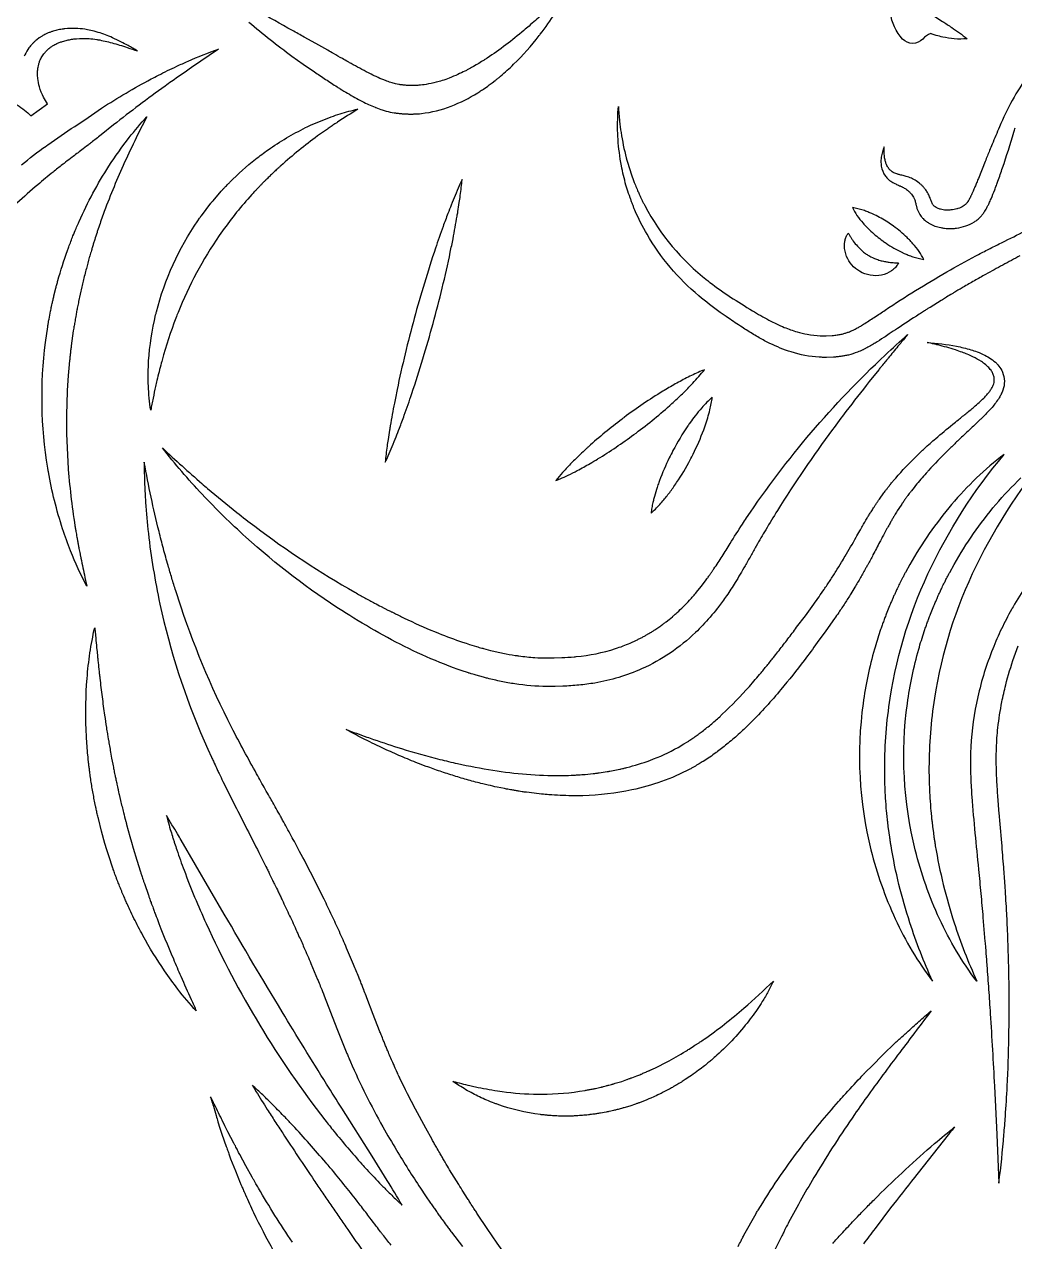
# Model space of a CAD drawing. Header units: millimetres. Extents: x 4236 to 5436, y 1579 to 2339.
# Drawn here: x 4821.5 to 4884.3, y 1959.5 to 2036.8 of the extents above; entities that cross this region are included whole.
import ezdxf

# ---------------------------------------------------------------- set-up
doc = ezdxf.new("R2010")
doc.units = ezdxf.units.MM
doc.layers.add('Default', color=70, linetype='Continuous')

msp = doc.modelspace()

# ---------------------------------------------------------------- linework, layer by layer
at = {"layer": 'Default'}
for points in [[(4879.088, 2036.143, -0.00251), (4879.005, 2036.172, 0.113781), (4878.489, 2035.828, -0.206), (4877.841, 2035.55, -0.20891), (4877.211, 2035.821, -0.164116), (4876.455, 2037.484, -0.031515), (4876.444, 2037.819, -0.020754), (4876.083, 2038.216, -0.031694), (4875.611, 2038.868, -0.043772), (4875.241, 2039.587, -0.023752), (4875.115, 2039.946, -0.012288), (4875.652, 2039.635, -0.004927), (4875.956, 2039.444, -0.003096), (4876.35, 2039.189, -0.000372), (4876.736, 2038.937), (4878.24, 2037.938), (4879.749, 2036.947, -0.000792), (4880.327, 2036.56, -0.006893), (4880.816, 2036.222, -0.011937), (4881.312, 2035.848, -0.049536), (4880.495, 2035.837, -0.035103), (4879.76, 2035.952, -0.016146), (4879.34, 2036.06, -0.006454), (4879.214, 2036.1, -0.005031)], [(4823.002, 2017.759, -0.002103), (4823.014, 2017.82, 0.001266), (4823.049, 2018.005, 0.002559), (4823.06, 2018.066), (4823.153, 2018.558, -0.008488), (4823.214, 2018.865, -0.003186), (4823.255, 2019.048, -0.001917), (4823.313, 2019.291, -0.000223), (4823.37, 2019.535), (4823.486, 2020.022, -0.005075), (4823.517, 2020.143, -0.002993), (4823.551, 2020.263, -0.001829), (4823.619, 2020.504, -0.018739), (4824.223, 2022.409, 0.001793), (4824.311, 2022.642, -0.001317), (4824.441, 2022.993, -0.005079), (4824.576, 2023.342, 0.000657), (4824.769, 2023.802, -0.001969), (4824.915, 2024.146, -0.000955), (4824.964, 2024.261, -0.038123), (4826.851, 2027.757, -0.022783), (4828.138, 2029.571, -0.021407), (4829.259, 2030.883, 0.014332), (4827.763, 2027.814, 0.018806), (4826.491, 2024.693, 0.006198), (4826.175, 2023.788, 0.001909), (4826.101, 2023.56, 0.001023), (4825.956, 2023.105, -0.000422), (4825.883, 2022.877, 0.002587), (4825.813, 2022.649, 0.001326), (4825.746, 2022.42, -0.000534), (4825.645, 2022.076, -0.000599), (4825.611, 2021.962, 0.001013), (4825.424, 2021.272, 0.006843), (4825.218, 2020.464, 0.004592), (4825.139, 2020.116), (4825.031, 2019.652), (4824.935, 2019.186, 0.000199), (4824.864, 2018.837, 0.004348), (4824.806, 2018.545, 0.008248), (4824.757, 2018.252, -0.002053), (4824.737, 2018.135, -0.00182), (4824.674, 2017.784, 0.00407), (4824.624, 2017.492, 0.004613), (4824.597, 2017.315), (4824.469, 2016.374, 0.009684), (4824.435, 2016.138, 0.005679), (4824.408, 2015.902, 0.001666), (4824.385, 2015.666, -0.002345), (4824.361, 2015.43), (4824.313, 2014.957), (4824.29, 2014.72), (4824.275, 2014.483), (4824.211, 2013.534, 0.002501), (4824.205, 2013.415, 0.002962), (4824.197, 2013.178, 0.000243), (4824.191, 2012.94, -0.003374), (4824.181, 2012.643, -0.001127), (4824.178, 2012.583, 0.022048), (4824.244, 2009.007, 0.001647), (4824.26, 2008.768, 0.021834), (4824.703, 2004.948, 0.007348), (4824.739, 2004.709, 0.0022), (4824.76, 2004.59, 0.001171), (4824.824, 2004.232, -0.004139), (4824.864, 2003.993, 0.003176), (4824.908, 2003.754, 0.001415), (4824.954, 2003.516, -0.001393), (4825.023, 2003.158, -0.001048), (4825.045, 2003.038, 0.002236), (4825.297, 2001.844, 0.002147), (4825.457, 2001.124, -0.029358), (4824.42, 2003.361, -0.015458), (4823.918, 2004.757, -0.034882), (4823.016, 2008.369, -0.002168), (4822.973, 2008.615, -0.072233), (4822.83, 2016.582), (4822.973, 2017.573, -0.008108), (4822.987, 2017.666, -0.005488)], [(4834.116, 2026.321, -0.002803), (4834.185, 2026.393, -0.000608), (4834.254, 2026.465, -0.004253), (4834.358, 2026.572, -0.001084), (4834.463, 2026.679, 0.001155), (4834.533, 2026.75, -0.030062), (4836.162, 2028.211, -0.015789), (4836.959, 2028.801, -0.038958), (4839.336, 2030.206, -0.006021), (4839.692, 2030.374, -0.020331), (4840.963, 2030.894, -0.021767), (4842.081, 2031.243, -0.012323), (4842.651, 2031.379, 0.006096), (4841.349, 2030.547, -0.002157), (4841.19, 2030.44, 0.002003), (4840.952, 2030.28, 0.007259), (4840.718, 2030.117), (4840.405, 2029.901), (4840.099, 2029.676, 0.025443), (4837.764, 2027.786, -0.002753), (4837.626, 2027.66, 0.001744), (4837.419, 2027.473, 0.007634), (4837.216, 2027.282, -0.002696), (4837.017, 2027.086, -0.000673), (4836.817, 2026.892, 0.000304), (4836.684, 2026.763, 0.007564), (4836.554, 2026.631, 0.002086), (4836.49, 2026.563, 0.000783), (4836.364, 2026.428, -0.003741), (4836.237, 2026.293, -0.003575), (4836.172, 2026.227, -0.002538), (4836.108, 2026.16, 0.001626), (4836.012, 2026.06, 0.007064), (4835.917, 2025.959), (4835.674, 2025.679, 0.018564), (4834.729, 2024.546, 0.013409), (4833.857, 2023.357, 0.055418), (4831.243, 2018.479, 0.003896), (4831.108, 2018.131, 0.02461), (4830.228, 2015.459, 0.00148), (4830.178, 2015.276, 0.002083), (4830.036, 2014.725, 0.004303), (4829.901, 2014.17, 0.004092), (4829.817, 2013.797, 0.004116), (4829.658, 2013.045, 0.001333), (4829.582, 2012.665, 0.001016), (4829.507, 2012.283, -0.018111), (4829.408, 2013.057, -0.013947), (4829.358, 2013.837, -0.012652), (4829.346, 2014.425, -0.008298), (4829.359, 2015.013, -0.00311), (4829.376, 2015.406, -0.043061), (4829.821, 2018.33, -0.002715), (4829.868, 2018.523, -0.089549), (4832.496, 2024.295), (4832.608, 2024.461, -0.010054), (4832.667, 2024.542, 0.001489), (4832.727, 2024.621), (4833.33, 2025.417, -0.004899), (4833.394, 2025.494, -0.001852), (4833.46, 2025.569), (4833.983, 2026.172, -0.0114), (4834.065, 2026.266, -0.004369)], [(4844.657, 2011.01, 0.002992), (4844.567, 2010.433, 0.003194), (4844.505, 2009.998, 0.010423), (4844.386, 2008.977, 0.004804), (4844.569, 2009.379, 0.010351), (4845.076, 2010.595, 0.002296), (4845.289, 2011.14, 0.004106), (4845.594, 2011.96, 0.00529), (4846.075, 2013.334, 0.014368), (4847.423, 2017.783, 0.014936), (4848.515, 2022.302, 0.003149), (4848.687, 2023.159, 0.006797), (4848.948, 2024.593, 0.00115), (4848.995, 2024.881, 0.003008), (4849.084, 2025.459, 0.003223), (4849.146, 2025.893, 0.010541), (4849.264, 2026.915, 0.004862), (4849.08, 2026.513, 0.010452), (4848.572, 2025.297, 0.0023), (4848.36, 2024.753, 0.004165), (4848.055, 2023.933, 0.005389), (4847.574, 2022.558, 0.014683), (4846.227, 2018.108, 0.014732), (4845.137, 2013.589, 0.003088), (4844.965, 2012.733, 0.0067), (4844.704, 2011.299, 0.001148)], [(4877.318, 2022.229, 0.009646), (4877.566, 2022.125, 0.014984), (4877.865, 2022.016, 0.043395), (4878.555, 2021.851, 0.035353), (4878.264, 2022.343, 0.029549), (4877.87, 2022.842, 0.007141), (4877.69, 2023.04, 0.009355), (4877.504, 2023.229, 0.036372), (4876.631, 2023.961, 0.012846), (4876.27, 2024.207, 0.032696), (4875.425, 2024.68, 0.004429), (4875.263, 2024.754, 0.009509), (4875.015, 2024.858, 0.014818), (4874.716, 2024.967, 0.043065), (4874.027, 2025.134, 0.035086), (4874.319, 2024.643, 0.029216), (4874.713, 2024.144, 0.007009), (4874.892, 2023.945, 0.015434), (4875.207, 2023.635, 0.029682), (4875.951, 2023.024, 0.007778), (4876.166, 2022.873, 0.038259), (4877.156, 2022.303, 0.004515)], [(4876.523, 2021.651, 0.009967), (4876.707, 2021.64, 0.00658), (4876.949, 2021.633, -0.065304), (4876.807, 2021.398, -0.051569), (4876.613, 2021.202, -0.019547), (4876.512, 2021.124, -0.100568), (4875.878, 2020.855, -0.186286), (4874.481, 2021.092, -0.161812), (4873.662, 2022.037, -0.023784), (4873.603, 2022.203, -0.099851), (4873.534, 2022.889, -0.037186), (4873.578, 2023.118, -0.046804), (4873.659, 2023.336, -0.050543), (4873.77, 2023.516, 0.005846), (4873.871, 2023.34, 0.009101), (4873.969, 2023.181, 0.014829), (4874.087, 2023.009, 0.02922), (4874.347, 2022.689, 0.005176), (4874.408, 2022.624, 0.045365), (4874.86, 2022.226, 0.023201), (4875.071, 2022.087, 0.046402), (4875.562, 2021.858, 0.021817), (4875.859, 2021.765, 0.016901), (4876.126, 2021.705, 0.016534), (4876.351, 2021.669, 0.013264)], [(4849.729, 1995.603, -0.00478), (4849.67, 1995.623), (4849.197, 1995.781), (4848.96, 1995.86), (4848.727, 1995.948, -0.021203), (4846.442, 1996.899, -0.017238), (4844.252, 1998.014, -0.013121), (4842.143, 1999.253, -0.002182), (4841.73, 1999.512, -0.041723), (4835.54, 2004.235, -0.019739), (4832.769, 2006.951, -0.020871), (4830.251, 2009.886, 0.008581), (4832.754, 2007.63, 0.001409), (4833.117, 2007.316, 0.007983), (4834.971, 2005.798, 0.005779), (4836.107, 2004.92, 0.033082), (4842.465, 2000.733, 0.005632), (4843.086, 2000.385, 0.004143), (4843.714, 2000.048, 0.001882), (4844.134, 1999.829), (4844.553, 1999.609, 0.004482), (4844.659, 1999.555, 0.002238), (4844.765, 1999.503, -0.000799), (4844.924, 1999.425, -0.000959), (4844.977, 1999.399, -0.001742), (4845.189, 1999.294, 0.001125), (4845.506, 1999.137, 0.004636), (4845.826, 1998.984, 0.01394), (4847.765, 1998.139, 0.013883), (4849.298, 1997.571), (4849.518, 1997.496), (4849.74, 1997.428), (4850.183, 1997.291, 0.009104), (4850.349, 1997.241, 0.003374), (4850.516, 1997.196, -0.002947), (4850.627, 1997.165), (4851.073, 1997.045, 0.008044), (4851.856, 1996.871, 0.012791), (4852.641, 1996.73, 0.004631), (4852.866, 1996.698, 0.016285), (4853.876, 1996.596, 0.015683), (4854.663, 1996.568, 0.006268), (4854.775, 1996.567, 0.003222), (4854.888, 1996.569, -0.001158), (4855.115, 1996.573), (4855.583, 1996.589, 0.012092), (4856.38, 1996.642, 0.001856), (4856.492, 1996.653, 0.055542), (4859.003, 1997.162, 0.024434), (4859.935, 1997.516, 0.009208), (4860.087, 1997.582, 0.006533), (4860.238, 1997.652, 0.002759), (4860.337, 1997.701, 0.001924), (4860.535, 1997.801, -0.002865), (4860.733, 1997.9, 0.012431), (4860.831, 1997.951, 0.001899), (4860.926, 1998.008), (4861.117, 1998.12, 0.004832), (4861.332, 1998.246, 0.006573), (4861.403, 1998.29, 0.009755), (4861.495, 1998.352), (4861.863, 1998.6, 0.007919), (4861.975, 1998.682, 0.00229), (4862.041, 1998.733, -0.001551), (4862.217, 1998.868), (4862.394, 1999.003), (4862.605, 1999.185, -0.001773), (4862.733, 1999.293, 0.005869), (4862.839, 1999.384, 0.005958), (4862.902, 1999.441, 0.023028), (4863.696, 2000.236, 0.010959), (4864.144, 2000.748), (4864.431, 2001.104), (4864.709, 2001.47, 0.009728), (4864.795, 2001.584, 0.002888), (4864.846, 2001.655, -0.001457), (4864.98, 2001.843, 0.005216), (4865.08, 2001.985, 0.003538), (4865.179, 2002.129, 0.001385), (4865.244, 2002.225, 0.004823), (4865.503, 2002.614, 0.00337), (4865.758, 2003.011, 0.001934), (4866.01, 2003.413, 0.000998), (4866.263, 2003.82, -0.005616), (4867.048, 2005.052, -0.001337), (4867.315, 2005.459, -0.056988), (4876.106, 2015.777, -0.007592), (4877.534, 2017.078, -0.002126), (4877.382, 2016.891, -0.002619), (4876.918, 2016.335, 0.001918), (4876.61, 2015.965, 0.004436), (4876.306, 2015.59, -0.001753), (4876.154, 2015.404, 0.000578), (4875.924, 2015.125, 0.002258), (4875.772, 2014.939, 0.00153), (4875.697, 2014.845), (4875.095, 2014.095, 0.004633), (4873.621, 2012.2, 0.003863), (4872.759, 2011.049, 0.019309), (4869.267, 2005.917, 0.005184), (4868.525, 2004.697, 0.003724), (4867.928, 2003.669, 0.00303), (4867.577, 2003.045, -0.002421), (4867.219, 2002.412, -0.009126), (4866.59, 2001.353, -0.010283), (4866.044, 2000.515, -0.014933), (4865.525, 1999.801, -0.002549), (4865.446, 1999.701, -0.0215), (4864.532, 1998.638, -0.012136), (4864.08, 1998.181, -0.084946), (4860.657, 1995.872, -0.062492), (4857.685, 1994.979, -0.018579), (4856.667, 1994.843, -0.014232), (4855.656, 1994.778), (4855.161, 1994.764, 0.002277), (4855.034, 1994.762, -0.001965), (4854.843, 1994.76, -0.007297), (4854.651, 1994.761, -0.034352), (4852.611, 1994.923, -0.014311), (4851.737, 1995.081, -0.009656), (4850.876, 1995.279, -0.001984), (4850.632, 1995.341), (4850.15, 1995.479, 0.002908), (4850.029, 1995.514, -0.003257), (4849.849, 1995.566, -0.006646)], [(4876.32, 2007.423, 0.002106), (4876.358, 2007.47, 0.001281), (4876.469, 2007.612, -0.00581), (4876.563, 2007.73, -0.00579), (4876.621, 2007.799, -0.024262), (4877.921, 2009.202, 0.000058), (4878.176, 2009.451, -0.002052), (4878.346, 2009.617, -0.006235), (4878.605, 2009.86, -0.008505), (4879.312, 2010.486, -0.007016), (4880.392, 2011.387, -0.001678), (4880.754, 2011.679, 0.001887), (4881.293, 2012.114, 0.007079), (4881.818, 2012.552, 0.007523), (4882.152, 2012.85, 0.014567), (4882.426, 2013.117, 0.0147), (4882.605, 2013.314, 0.01441), (4882.735, 2013.476, 0.024015), (4882.858, 2013.661, 0.025442), (4882.935, 2013.807, 0.032909), (4882.992, 2013.953, 0.041561), (4883.029, 2014.141, 0.068305), (4883.018, 2014.375, 0.061372), (4882.944, 2014.609, 0.051304), (4882.825, 2014.813, 0.041828), (4882.627, 2015.039, 0.035882), (4882.344, 2015.277, 0.012592), (4882.21, 2015.37, 0.03132), (4881.677, 2015.669, 0.014959), (4881.316, 2015.831, 0.010127), (4880.997, 2015.955, 0.010357), (4880.563, 2016.104, 0.01158), (4880.012, 2016.273, 0.008001), (4879.452, 2016.421, 0.002164), (4879.227, 2016.476, 0.002652), (4878.774, 2016.582, -0.0289), (4880.625, 2016.345, -0.025467), (4881.541, 2016.117, -0.016042), (4881.937, 2015.984, -0.026793), (4882.438, 2015.765, -0.030841), (4882.814, 2015.545, -0.050566), (4883.188, 2015.235, -0.011872), (4883.256, 2015.161, -0.060968), (4883.5, 2014.806, -0.019729), (4883.553, 2014.693, -0.095597), (4883.672, 2014.126, -0.090675), (4883.576, 2013.557, -0.028527), (4883.468, 2013.304, -0.019891), (4883.34, 2013.072, -0.021745), (4883.123, 2012.755, -0.015922), (4882.889, 2012.465, -0.007592), (4882.728, 2012.282, -0.012399), (4882.227, 2011.766, -0.002649), (4882.058, 2011.601, -0.002959), (4881.718, 2011.278, -0.000827), (4881.379, 2010.959, 0.000697), (4880.705, 2010.326, 0.00371), (4880.207, 2009.85, 0.001772), (4880.044, 2009.69, 0.014811), (4878.861, 2008.461, 0.001279), (4878.785, 2008.377, 0.01455), (4878.123, 2007.608, 0.005266), (4877.773, 2007.17, 0.00167), (4877.636, 2006.994, 0.00981), (4877.552, 2006.882, 0.002923), (4877.503, 2006.814, -0.001598), (4877.374, 2006.633, -0.001309), (4877.244, 2006.452, 0.003684), (4877.196, 2006.384, 0.006469), (4877.12, 2006.267), (4876.876, 2005.894, 0.007803), (4876.787, 2005.753, 0.002253), (4876.701, 2005.609, -0.00318), (4876.644, 2005.513, 0.005868), (4876.529, 2005.321, 0.003295), (4876.417, 2005.126, -0.000061), (4876.251, 2004.832, -0.000851), (4876.195, 2004.734, 0.000794), (4875.926, 2004.232, 0.002853), (4875.765, 2003.927, -0.000556), (4875.334, 2003.105, -0.003175), (4875.002, 2002.484, -0.001517), (4874.888, 2002.278, -0.003206), (4874.539, 2001.661, -0.004644), (4874.18, 2001.049, -0.0039), (4873.933, 2000.644, -0.00699), (4873.553, 2000.043, -0.004776), (4873.16, 1999.452, -0.001793), (4872.893, 1999.062), (4872.347, 1998.291), (4871.799, 1997.538, -0.003934), (4870.96, 1996.414, -0.010563), (4869.497, 1994.569, -0.023267), (4867.573, 1992.459, -0.009209), (4866.879, 1991.794, -0.009873), (4866.147, 1991.161, -0.014262), (4865.476, 1990.637, -0.002427), (4865.377, 1990.565), (4865.18, 1990.421), (4865.081, 1990.349), (4864.979, 1990.281), (4864.569, 1990.01, -0.008338), (4864.305, 1989.851, -0.002731), (4864.145, 1989.758, 0.000182), (4863.824, 1989.576, 0.001065), (4863.717, 1989.515, -0.068995), (4860.041, 1988.199, -0.046066), (4856.926, 1987.833, -0.009877), (4856.207, 1987.829, -0.016049), (4854.776, 1987.892, -0.006386), (4854.302, 1987.935), (4853.829, 1987.983), (4853.358, 1988.046, -0.00812), (4853.065, 1988.086, -0.003053), (4852.889, 1988.114, -0.001841), (4852.655, 1988.153, -0.000217), (4852.422, 1988.193, -0.005375), (4852.247, 1988.223, -0.003997), (4852.073, 1988.256, -0.001846), (4851.957, 1988.28), (4851.494, 1988.372, -0.003242), (4850.918, 1988.501, -0.002874), (4850.574, 1988.582, -0.001902), (4850.118, 1988.7, -0.002975), (4849.664, 1988.823, -0.009), (4848.763, 1989.089, -0.0077), (4847.871, 1989.379, -0.005805), (4846.988, 1989.693, -0.002869), (4846.333, 1989.945, -0.009782), (4845.253, 1990.391, -0.005744), (4844.188, 1990.868, -0.004249), (4843.557, 1991.168, -0.002517), (4842.933, 1991.483, -0.009324), (4841.907, 1992.031, 0.000842), (4842.56, 1991.788, 0.002884), (4843.215, 1991.551, 0.003286), (4843.653, 1991.399, 0.009383), (4845.411, 1990.821, 0.01265), (4847.853, 1990.136, 0.007742), (4848.971, 1989.874, 0.016179), (4851.22, 1989.448, 0.040553), (4855.513, 1989.113, 0.007494), (4856.188, 1989.128, 0.004157), (4856.412, 1989.139, 0.002313), (4856.636, 1989.153, 0.00121), (4857.083, 1989.183), (4857.583, 1989.237, -0.001086), (4857.694, 1989.249, 0.003694), (4857.805, 1989.261, 0.00577), (4857.888, 1989.271, 0.008176), (4857.97, 1989.284), (4858.465, 1989.359, 0.001663), (4858.548, 1989.371, 0.005983), (4858.63, 1989.384), (4858.848, 1989.428), (4859.282, 1989.514, 0.008689), (4859.364, 1989.531, 0.005783), (4859.498, 1989.564, -0.002104), (4859.712, 1989.619, 0.025924), (4861.182, 1990.074, 0.039262), (4862.967, 1990.892), (4863.339, 1991.118), (4863.572, 1991.257, 0.007565), (4863.641, 1991.3, 0.011187), (4863.709, 1991.346, 0.000534), (4863.979, 1991.53, 0.007655), (4864.247, 1991.719, 0.008667), (4864.422, 1991.852, 0.015589), (4865.025, 1992.332, 0.009821), (4865.608, 1992.844, 0.001896), (4865.772, 1992.995, 0.023256), (4867.492, 1994.767, 0.008844), (4868.229, 1995.628, 0.005368), (4868.664, 1996.154, 0.003182), (4869.092, 1996.689, 0.001163), (4869.376, 1997.048, 0.002456), (4869.935, 1997.776, 0.00133), (4870.491, 1998.511), (4871.047, 1999.25), (4871.585, 1999.985, 0.005332), (4872.234, 2000.917, 0.004204), (4872.612, 2001.484, 0.005808), (4872.981, 2002.057, 0.004318), (4873.338, 2002.637, 0.001993), (4873.572, 2003.028, 0.001822), (4874.26, 2004.222, 0.00047), (4874.491, 2004.627, -0.003344), (4874.666, 2004.931, -0.000876), (4874.964, 2005.44, 0.002369), (4875.089, 2005.644, -0.001116), (4875.214, 2005.847, -0.00644), (4875.374, 2006.1, -0.005976), (4875.474, 2006.25, 0.003168), (4875.541, 2006.35, -0.002266), (4875.64, 2006.5, -0.007349), (4875.744, 2006.649), (4876.026, 2007.04, -0.010007), (4876.097, 2007.138, -0.005424), (4876.171, 2007.233, 0.001004), (4876.283, 2007.375, 0.002432)], [(4857.862, 2009.186, 0.001653), (4858.019, 2009.283, 0.021549), (4860.298, 2010.836, 0.023816), (4862.575, 2012.698, 0.007883), (4863.249, 2013.33, 0.01235), (4863.901, 2013.992, 0.020566), (4864.639, 2014.846, 0.003766), (4864.463, 2014.774, 0.016576), (4863.61, 2014.382, 0.012042), (4862.79, 2013.946, 0.007236), (4861.991, 2013.481, 0.023298), (4859.557, 2011.83, 0.001252), (4859.41, 2011.719, 0.02212), (4857.281, 2009.966, 0.001296), (4857.144, 2009.841, 0.004777), (4856.74, 2009.462, 0.008821), (4856.212, 2008.941, 0.003473), (4855.955, 2008.672, 0.007558), (4855.639, 2008.327, 0.016106), (4855.215, 2007.82, 0.007418), (4855.479, 2007.927, 0.011746), (4855.992, 2008.161, 0.007699), (4856.574, 2008.455, 0.010308), (4857.385, 2008.904, 0.004068)], [(4861.433, 2006.685, 0.006287), (4861.37, 2006.425, 0.012089), (4861.301, 2006.094, 0.016189), (4861.25, 2005.753, 0.012804), (4861.453, 2005.94, 0.014861), (4861.737, 2006.231, 0.008298), (4862.003, 2006.531, 0.007844), (4862.215, 2006.787, 0.012436), (4862.651, 2007.365, 0.006847), (4862.874, 2007.688, 0.025826), (4863.741, 2009.142, 0.005603), (4863.919, 2009.489, 0.027707), (4864.595, 2011.043, 0.003317), (4864.683, 2011.291, 0.009864), (4864.846, 2011.793, 0.013976), (4864.986, 2012.307, 0.027772), (4865.135, 2013.11, 0.031465), (4864.467, 2012.434, 0.015377), (4864.046, 2011.921, 0.007718), (4863.732, 2011.499, 0.004602), (4863.582, 2011.284, 0.02859), (4862.644, 2009.721, 0.007351), (4862.409, 2009.257, 0.025565), (4861.791, 2007.819, 0.00181), (4861.747, 2007.696, 0.005349), (4861.64, 2007.385, 0.013404), (4861.467, 2006.814, 0.002259)], [(4876.623, 2000.419, -0.001104), (4876.594, 2000.352, -0.000863), (4876.505, 2000.152, 0.002688), (4876.446, 2000.018, 0.005137), (4876.389, 1999.883), (4876.17, 1999.341, 0.00027), (4876.068, 1999.067, 0.001577), (4875.966, 1998.793, 0.003538), (4875.867, 1998.518, 0.005499), (4875.773, 1998.241, 0.012603), (4875.425, 1997.122, 0.034599), (4874.707, 1993.684, 0.095472), (4875.207, 1984.393, 0.047595), (4876.746, 1980.02, 0.025147), (4877.821, 1977.979, 0.030673), (4879.105, 1976.077, -0.026935), (4877.674, 1979.776, -0.03833), (4876.48, 1984.657, -0.007141), (4876.445, 1984.862, -0.002345), (4876.415, 1985.068, 0.001633), (4876.395, 1985.205), (4876.354, 1985.48), (4876.321, 1985.755, -0.00529), (4876.27, 1986.167, -0.002203), (4876.24, 1986.443, -0.001166), (4876.198, 1986.856, -0.005623), (4876.136, 1987.683, -0.01161), (4876.081, 1989.063, -0.038367), (4876.345, 1993.461, -0.074711), (4878.823, 2001.911, -0.065428), (4883.652, 2009.473, 0.030369), (4881.906, 2007.983, 0.025289), (4880.325, 2006.304, 0.046936), (4877.671, 2002.503), (4877.391, 2001.992, 0.005403), (4877.289, 2001.798, 0.001388), (4877.189, 2001.604, -0.001927), (4877.105, 2001.442, 0.006961), (4877.023, 2001.279, 0.003804), (4876.867, 2000.95, 0.001044), (4876.804, 2000.818, 0.003413), (4876.712, 2000.619, 0.005492)], [(4827.236, 1989.152, 0.001467), (4827.256, 1989.056, -0.003317), (4827.319, 1988.769, -0.001456), (4827.38, 1988.482, -0.00028), (4827.421, 1988.29, 0.007976), (4827.472, 1988.051, 0.00364), (4827.507, 1987.908), (4827.598, 1987.527, 0.005541), (4827.686, 1987.145, 0.003184), (4827.78, 1986.765, 0.000061), (4827.927, 1986.197, -0.000765), (4827.975, 1986.007), (4828.182, 1985.252), (4828.286, 1984.875), (4828.4, 1984.5), (4828.622, 1983.749), (4828.86, 1983.002, -0.001112), (4828.921, 1982.816, 0.000702), (4829.013, 1982.536, 0.001849), (4829.075, 1982.35, 0.001221), (4829.106, 1982.257), (4829.363, 1981.515, -0.00103), (4829.429, 1981.331, 0.001348), (4829.529, 1981.053, 0.002585), (4829.596, 1980.869, 0.001654), (4829.631, 1980.777, 0.000969), (4829.732, 1980.499, 0.002717), (4829.835, 1980.223, 0.002977), (4829.906, 1980.039, 0.010554), (4830.943, 1977.473, 0.002796), (4831.417, 1976.377, 0.002046), (4832.069, 1974.912, 0.000572), (4832.4, 1974.176, -0.023711), (4831.222, 1975.567, -0.014213), (4830.388, 1976.715, -0.025303), (4829.009, 1978.967, -0.005014), (4828.721, 1979.506, -0.011869), (4828.18, 1980.602, -0.003469), (4828.01, 1980.972, -0.005298), (4827.885, 1981.251, -0.002928), (4827.765, 1981.533, -0.000898), (4827.685, 1981.72, -0.002399), (4827.608, 1981.909, -0.00126), (4827.533, 1982.099, 0.00039), (4827.42, 1982.383, 0.000509), (4827.382, 1982.478, -0.004314), (4827.309, 1982.668, -0.002262), (4827.239, 1982.86, 0.000396), (4827.135, 1983.148, 0.000763), (4827.1, 1983.244), (4826.84, 1984.018), (4826.715, 1984.407), (4826.602, 1984.799), (4826.377, 1985.584), (4826.184, 1986.378, -0.005969), (4826.112, 1986.676, -0.00446), (4826.047, 1986.975, -0.002079), (4826.006, 1987.175, -0.007272), (4825.851, 1987.976, -0.005564), (4825.716, 1988.781, -0.002868), (4825.687, 1988.983, -0.001503), (4825.66, 1989.185, 0.000474), (4825.62, 1989.489, 0.000613), (4825.607, 1989.59, -0.008378), (4825.574, 1989.842, -0.003233), (4825.557, 1989.995, -0.002122), (4825.538, 1990.197, -0.000531), (4825.519, 1990.4, -0.008788), (4825.465, 1991.009, -0.003623), (4825.439, 1991.416, -0.00231), (4825.407, 1992.026, -0.029436), (4825.471, 1995.275, -0.0168), (4825.654, 1996.886, -0.021424), (4825.953, 1998.479, -0.002558), (4825.995, 1998.076, -0.001286), (4826.034, 1997.674, 0.000657), (4826.092, 1997.074, 0.000653), (4826.112, 1996.875, -0.003355), (4826.132, 1996.676, 0.000338), (4826.161, 1996.377, 0.004494), (4826.193, 1996.079, -0.002851), (4826.214, 1995.881, 0.001078), (4826.245, 1995.584, 0.006442), (4826.28, 1995.287, 0.002874), (4826.421, 1994.105, 0.004235), (4826.579, 1992.93, 0.003631), (4826.697, 1992.149, 0.002999), (4826.727, 1991.955, 0.001552), (4826.759, 1991.761, -0.000566), (4826.808, 1991.469, -0.000672), (4826.824, 1991.372, 0.003455), (4826.855, 1991.178, 0.002231), (4826.889, 1990.985, 0.000794), (4826.959, 1990.598), (4827.029, 1990.211), (4827.104, 1989.826, -0.001323), (4827.141, 1989.633, 0.000852), (4827.197, 1989.345, 0.002224)], [(4830.951, 1985.041, 0.003447), (4831.023, 1984.824, 0.002898), (4831.167, 1984.391, 0.007308), (4831.626, 1983.101, 0.016774), (4833.02, 1979.729, 0.029418), (4836.426, 1973.276, 0.029924), (4840.562, 1967.265, 0.003783), (4841.131, 1966.551, 0.01318), (4842.904, 1964.467, 0.001978), (4843.211, 1964.129, 0.007909), (4844.151, 1963.134, 0.001441), (4844.231, 1963.052, 0.003103), (4844.472, 1962.809, 0.000893), (4844.796, 1962.487, 0.001289), (4845.127, 1962.171, 0.002313), (4845.293, 1962.014, 0.004107), (4845.461, 1961.859, 0.00616), (4844.514, 1963.418), (4843.552, 1964.957), (4841.626, 1968.013, -0.000993), (4840.668, 1969.538, -0.00361), (4837.84, 1974.132, -0.004539), (4834.171, 1980.323), (4832.357, 1983.447), (4831.44, 1985.013, 0.001149), (4831.209, 1985.404, 0.005008), (4830.499, 1986.575, 0.004781), (4830.589, 1986.244, 0.001973), (4830.748, 1985.695, 0.000677), (4830.883, 1985.259, 0.0022)], [(4861.154, 1970.401, 0.002343), (4861.232, 1970.437, 0.000663), (4861.31, 1970.473), (4861.623, 1970.619), (4862.241, 1970.933, 0.015359), (4863.45, 1971.623, 0.00795), (4863.673, 1971.76, 0.003383), (4864.041, 1971.997, 0.005082), (4864.189, 1972.093, 0.002976), (4864.334, 1972.19, 0.00175), (4864.625, 1972.388, 0.026249), (4867.149, 1974.353, 0.015992), (4869.02, 1976.077, -0.019781), (4868.689, 1975.416, -0.015019), (4868.313, 1974.778, -0.020133), (4867.632, 1973.783, -0.003696), (4867.464, 1973.56, -0.044444), (4865.435, 1971.371, -0.002417), (4865.08, 1971.062, -0.00636), (4864.864, 1970.88, -0.002561), (4864.644, 1970.703, -0.009658), (4864.269, 1970.417, -0.013615), (4863.81, 1970.084, -0.007271), (4863.416, 1969.823, -0.002537), (4863.176, 1969.67, -0.001187), (4863.015, 1969.569, -0.008703), (4862.893, 1969.495, -0.002905), (4862.811, 1969.448, -0.000313), (4862.687, 1969.378, 0.001949), (4862.604, 1969.331, -0.001449), (4862.48, 1969.261, -0.005545), (4862.355, 1969.192), (4862.016, 1969.018, -0.001085), (4861.889, 1968.952, -0.004481), (4861.783, 1968.898, -0.007811), (4861.675, 1968.848, -0.003262), (4861.284, 1968.67, -0.007946), (4861.065, 1968.576, -0.004754), (4860.976, 1968.541), (4860.621, 1968.398, -0.00944), (4860.51, 1968.355, -0.003141), (4860.442, 1968.331, -0.001115), (4860.352, 1968.3, 0.002234), (4860.261, 1968.268), (4859.899, 1968.145), (4859.531, 1968.037, 0.002143), (4859.439, 1968.011, -0.001625), (4859.301, 1967.97, -0.006466), (4859.163, 1967.932, -0.001175), (4858.93, 1967.876, -0.00236), (4858.79, 1967.843, 0.001731), (4858.603, 1967.801, -0.003445), (4858.533, 1967.785, -0.006212), (4858.415, 1967.762), (4858.037, 1967.695, -0.0111), (4857.802, 1967.654, -0.007124), (4857.564, 1967.621, -0.002738), (4857.374, 1967.599, -0.000735), (4857.279, 1967.588, -0.010036), (4857.089, 1967.566, -0.006115), (4856.898, 1967.55, -0.003739), (4856.516, 1967.526, -0.010434), (4856.373, 1967.516, -0.007511), (4856.229, 1967.511, -0.003272), (4856.134, 1967.51, -0.004429), (4855.752, 1967.509, -0.00906), (4855.513, 1967.51, -0.003889), (4855.37, 1967.514, -0.003296), (4855.18, 1967.522, -0.001236), (4854.99, 1967.532, -0.0069), (4854.847, 1967.543, -0.002156), (4854.705, 1967.556, 0.002929), (4854.61, 1967.565, -0.000988), (4854.468, 1967.578, -0.004076), (4854.35, 1967.591, -0.007105), (4854.232, 1967.606, -0.055346), (4851.483, 1968.263, -0.003849), (4851.307, 1968.328, -0.019859), (4850.362, 1968.73, -0.010823), (4849.947, 1968.938, -0.022831), (4849.066, 1969.451, -0.012327), (4848.685, 1969.712, 0.00178), (4849.22, 1969.577, 0.003555), (4849.751, 1969.448, 0.00357), (4850.104, 1969.369, 0.016969), (4851.514, 1969.11, 0.030979), (4853.792, 1968.904, 0.007733), (4854.314, 1968.898, 0.041593), (4857.063, 1969.137, -0.002611), (4857.147, 1969.153, -0.001341), (4857.4, 1969.198, 0.003472), (4857.527, 1969.222, 0.006133), (4857.653, 1969.248, 0.005652), (4857.737, 1969.267), (4858.071, 1969.341, 0.009217), (4858.134, 1969.355, 0.006112), (4858.238, 1969.382, -0.0022), (4858.403, 1969.427, -0.003336), (4858.486, 1969.45, -0.001931), (4858.569, 1969.471, -0.001049), (4858.735, 1969.514, 0.005533), (4858.818, 1969.537, 0.002828), (4858.9, 1969.562, -0.001152), (4859.064, 1969.612), (4859.392, 1969.713), (4859.715, 1969.828, -0.004928), (4859.776, 1969.849, -0.002256), (4859.878, 1969.883, 0.004692), (4859.959, 1969.911, 0.006762), (4860.039, 1969.941), (4860.36, 1970.066, 0.008175), (4860.481, 1970.112, 0.005515), (4860.6, 1970.161, 0.002101), (4860.679, 1970.195, -0.001352), (4860.916, 1970.299, -0.002609), (4860.995, 1970.332, 0.008983), (4861.095, 1970.374, 0.003493)]]:
    msp.add_lwpolyline(points, format="xyb", close=True, dxfattribs=at)
for points in [[(4854.308, 2037.358, -0.006907), (4853.509, 2036.652, -0.00273), (4853.187, 2036.376, -0.012859), (4852.037, 2035.453, -0.018135), (4850.851, 2034.614, -0.004637), (4850.786, 2034.571, -0.00649), (4850.635, 2034.474, -0.000089), (4850.505, 2034.393), (4850.331, 2034.285), (4850.154, 2034.183), (4849.979, 2034.081, -0.007541), (4849.913, 2034.043, -0.001731), (4849.802, 2033.983, 0.002321), (4849.713, 2033.934, -0.001453), (4849.625, 2033.886, -0.005253), (4849.536, 2033.839, -0.00911), (4849.446, 2033.794, -0.009162), (4848.996, 2033.579, -0.014855), (4848.451, 2033.35, -0.016265), (4847.992, 2033.189, -0.011926), (4847.623, 2033.084, -0.024245), (4846.977, 2032.948, -0.020541), (4846.517, 2032.893, -0.010385), (4846.242, 2032.878, -0.01175), (4846.014, 2032.876, -0.014911), (4845.788, 2032.885, -0.018951), (4845.675, 2032.89, -0.006813), (4845.608, 2032.897, -0.00415), (4845.518, 2032.908, 0.001786), (4845.429, 2032.919, 0.004242), (4845.339, 2032.929, -0.009967), (4845.251, 2032.942), (4845.044, 2032.984, -0.017268), (4844.747, 2033.066, -0.015388), (4844.4, 2033.187, -0.007679), (4844.179, 2033.276, -0.012968), (4843.686, 2033.5, -0.006508), (4843.323, 2033.68, -0.00613), (4842.774, 2033.971, -0.001705), (4842.222, 2034.274, -0.001407), (4842.037, 2034.377, -0.001937), (4841.666, 2034.586, 0.000133), (4841.109, 2034.903, 0.002376), (4840.736, 2035.113), (4839.986, 2035.535), (4839.239, 2035.95, -0.000662), (4838.493, 2036.368, -0.000967), (4836.253, 2037.633)], [(4835.738, 2036.902, 0.020659), (4838.469, 2034.746), (4839.177, 2034.241), (4839.889, 2033.751, 0.005168), (4840.607, 2033.267, 0.003253), (4841.339, 2032.792, 0.001758), (4841.525, 2032.675, 0.005574), (4841.997, 2032.387, 0.015091), (4842.934, 2031.867, 0.020966), (4843.738, 2031.498, 0.001637), (4843.795, 2031.477, 0.014061), (4844.202, 2031.333, 0.021562), (4844.694, 2031.198), (4844.951, 2031.15, 0.008438), (4845.015, 2031.14, 0.005037), (4845.077, 2031.132, -0.001163), (4845.201, 2031.118, 0.00093), (4845.325, 2031.103, 0.002967), (4845.418, 2031.093, 0.005899), (4845.512, 2031.084, 0.008848), (4845.605, 2031.078, 0.01179), (4845.729, 2031.075, -0.00235), (4845.823, 2031.072, 0.001667), (4845.916, 2031.069, 0.005298), (4846.01, 2031.067, 0.008969), (4846.103, 2031.068, 0.012669), (4846.195, 2031.073), (4846.443, 2031.085), (4846.566, 2031.092), (4846.688, 2031.107, 0.064795), (4848.564, 2031.566, 0.048037), (4850.257, 2032.417, 0.008523), (4850.379, 2032.494, 0.003856), (4850.618, 2032.652, 0.01719), (4850.991, 2032.914), (4851.174, 2033.049), (4851.352, 2033.189, 0.00034), (4851.486, 2033.294, 0.002654), (4851.574, 2033.364, 0.007914), (4851.703, 2033.473, 0.017941), (4852.534, 2034.224, 0.03412), (4854.155, 2036.04, 0.001199), (4854.222, 2036.127, 0.021321), (4855.169, 2037.47, 0.006987)], [(4821.041, 2031.643, -0.063351), (4821.91, 2030.945), (4822.953, 2031.723, -0.026635), (4822.714, 2032.13, -0.047173), (4822.446, 2032.8, -0.039867), (4822.343, 2033.324, -0.002448), (4822.338, 2033.394, -0.007871), (4822.33, 2033.534, -0.00872), (4822.328, 2033.638, -0.011123), (4822.33, 2033.743, -0.018517), (4822.34, 2033.88, -0.007339), (4822.354, 2033.982, -0.012661), (4822.377, 2034.116, -0.012273), (4822.4, 2034.216, -0.031503), (4822.461, 2034.408, -0.010011), (4822.499, 2034.501, -0.01781), (4822.564, 2034.636, -0.042672), (4822.725, 2034.891, -0.006611), (4822.8, 2034.982, 0.009624), (4822.844, 2035.034, -0.024273), (4822.891, 2035.083), (4823.007, 2035.192, -0.00446), (4823.1, 2035.265, -0.025651), (4823.2, 2035.338, -0.001094), (4823.275, 2035.385, 0.004884), (4823.352, 2035.432, -0.001969), (4823.497, 2035.509, -0.01293), (4823.598, 2035.555, -0.011248), (4823.701, 2035.599, -0.019813), (4823.914, 2035.675, -0.018368), (4824.211, 2035.756, -0.018112), (4824.48, 2035.808, -0.016228), (4824.794, 2035.846, -0.041632), (4825.593, 2035.853, -0.020115), (4826.079, 2035.798, -0.00287), (4826.16, 2035.785, -0.025421), (4827.051, 2035.586, -0.0084), (4827.536, 2035.444, -0.004962), (4828.02, 2035.289, -0.001678), (4828.664, 2035.071, 0.002176), (4828.37, 2035.241, 0.003249), (4828.072, 2035.408, 0.008064), (4827.62, 2035.65, 0.013985), (4827.078, 2035.911, 0.030827), (4826.183, 2036.25, 0.010892), (4825.929, 2036.323, 0.022053), (4825.495, 2036.419, 0.009448), (4825.318, 2036.448, 0.025215), (4824.735, 2036.5, 0.037727), (4824.051, 2036.472, 0.004789), (4823.959, 2036.461, 0.019828), (4823.638, 2036.407, 0.024257), (4823.317, 2036.323, 0.016472), (4823.226, 2036.295, 0.007869), (4823.158, 2036.27, 0.006183), (4822.955, 2036.19, 0.006316), (4822.779, 2036.104, 0.010416), (4822.67, 2036.046, 0.01405), (4822.574, 2035.987, 0.004006), (4822.51, 2035.949, 0.020083), (4822.438, 2035.899), (4822.271, 2035.775, 0.021701), (4822.18, 2035.696, -0.006029), (4822.105, 2035.627, 0.005903), (4822.04, 2035.565, 0.018214), (4821.98, 2035.5, 0.033208), (4821.783, 2035.263, 0.040985), (4821.518, 2034.823, 0.010361), (4821.474, 2034.73, 0.038724)], [(4821.3, 2027.842, -0.015229), (4822.867, 2029.041, -0.001262), (4822.974, 2029.117, -0.006768), (4824.684, 2030.286), (4825.53, 2030.859), (4826.392, 2031.437, -0.023281), (4829.532, 2033.292, -0.003792), (4829.994, 2033.532, -0.008476), (4831.163, 2034.1, -0.006258), (4831.874, 2034.42, -0.018956), (4833.806, 2035.181), (4832.097, 2034.017, 0.003161), (4830.833, 2033.135, 0.001778), (4830.416, 2032.837, 0.012293), (4827.153, 2030.382), (4826.354, 2029.742, -0.002858), (4826.048, 2029.501, -0.00134), (4825.741, 2029.262, -0.00033), (4825.536, 2029.103, -0.002688), (4825.127, 2028.788, -0.000297), (4824.513, 2028.323, 0.002028), (4824.109, 2028.014, 0.001497), (4823.909, 2027.858, 0.003264), (4823.314, 2027.39, 0.009719), (4822.346, 2026.588, 0.008823), (4821.016, 2025.42, 0.001013)], [(4885.166, 2033.523, 0.053494), (4883.356, 2030.248, 0.001866), (4883.125, 2029.703, 0.002424), (4882.899, 2029.158, 0.002442), (4882.731, 2028.75, 0.000578), (4882.455, 2028.068), (4882.02, 2026.979, -0.00133), (4881.912, 2026.71, -0.00271), (4881.804, 2026.444, -0.003551), (4881.721, 2026.249, -0.009013), (4881.579, 2025.934, -0.002078), (4881.55, 2025.875, -0.005594), (4881.492, 2025.759, -0.008627), (4881.434, 2025.65, -0.009335), (4881.39, 2025.574, -0.01258), (4881.324, 2025.474, -0.021083), (4881.274, 2025.409, -0.015086), (4881.21, 2025.34, -0.026911), (4881.165, 2025.302, 0.001405), (4881.066, 2025.232, -0.056174), (4880.725, 2025.076, -0.011863), (4880.645, 2025.051, -0.020471), (4880.479, 2025.012, -0.018526), (4880.281, 2024.982, -0.041114), (4879.97, 2024.972, -0.052072), (4879.623, 2025.026, -0.038646), (4879.434, 2025.092), (4879.349, 2025.135), (4879.273, 2025.183, -0.001515), (4879.225, 2025.221, -0.028847), (4879.156, 2025.29, -0.032861), (4879.105, 2025.362, -0.027719), (4879.06, 2025.459, -0.003834), (4879.02, 2025.567, -0.001189), (4878.982, 2025.675, 0.005483), (4878.952, 2025.755, 0.012072), (4878.901, 2025.88, 0.017336), (4878.84, 2026.007, 0.023542), (4878.73, 2026.191, 0.023365), (4878.633, 2026.324, 0.002027), (4878.581, 2026.388, 0.012962), (4878.512, 2026.464, 0.001553), (4878.45, 2026.529, 0.013884), (4878.384, 2026.59, -0.002595), (4878.317, 2026.649, 0.011248), (4878.249, 2026.707), (4878.084, 2026.824, 0.070026), (4877.432, 2027.115, 0.006503), (4877.316, 2027.146, 0.004149), (4877.169, 2027.182, -0.002198), (4877.031, 2027.216, -0.00391), (4876.965, 2027.233, -0.006049), (4876.902, 2027.25, -0.01916), (4876.784, 2027.288, -0.028821), (4876.662, 2027.34, -0.060459), (4876.461, 2027.477, -0.057186), (4876.311, 2027.649, -0.046443), (4876.194, 2027.859, -0.031056), (4876.127, 2028.05, -0.029642), (4876.075, 2028.288, -0.028681), (4876.044, 2028.611, -0.022638), (4876.047, 2028.981, 0.004629), (4876.019, 2028.912, 0.027341), (4875.915, 2028.588, 0.037739), (4875.851, 2028.247, 0.06415), (4875.861, 2027.767, 0.11872), (4876.119, 2027.136, 0.029611), (4876.205, 2027.03, 0.043625), (4876.391, 2026.862, 0.043216), (4876.668, 2026.688, 0.008028), (4876.779, 2026.633, 0.004844), (4876.886, 2026.584, 0.000442), (4877.022, 2026.523, -0.002889), (4877.087, 2026.494, -0.005222), (4877.15, 2026.464, -0.007777), (4877.209, 2026.434, -0.013817), (4877.322, 2026.372, -0.014159), (4877.414, 2026.316, -0.042163), (4877.61, 2026.162, -0.023896), (4877.73, 2026.036, -0.044241), (4877.898, 2025.805, -0.047695), (4877.982, 2025.626, -0.019312), (4878.019, 2025.51, -0.003235), (4878.049, 2025.393, 0.000403), (4878.073, 2025.289, 0.002973), (4878.086, 2025.232, 0.012136), (4878.141, 2025.038, 0.059692), (4878.303, 2024.694, 0.029999), (4878.385, 2024.578, 0.029463), (4878.514, 2024.436, 0.008903), (4878.62, 2024.337, 0.007845), (4878.69, 2024.282, 0.000429), (4878.751, 2024.235, 0.007904), (4878.803, 2024.2, 0.004168), (4878.856, 2024.167, 0.000136), (4878.92, 2024.127, 0.081601), (4879.636, 2023.863, 0.019725), (4879.863, 2023.827, 0.03999), (4880.362, 2023.809, 0.020528), (4880.632, 2023.833, 0.103988), (4881.767, 2024.227, 0.013302), (4881.876, 2024.301, 0.020467), (4882.003, 2024.401, 0.022305), (4882.13, 2024.521, 0.014822), (4882.192, 2024.589, 0.007052), (4882.241, 2024.648, 0.012767), (4882.304, 2024.726, -0.00267), (4882.36, 2024.804, 0.019294), (4882.506, 2025.035, 0.011776), (4882.608, 2025.222, 0.00655), (4882.7, 2025.405, 0.006156), (4882.827, 2025.694, 0.008989), (4883.055, 2026.26, 0.002324), (4883.161, 2026.54, 0.000726), (4883.262, 2026.821, 0.002001), (4883.411, 2027.241, 0.003363), (4883.555, 2027.661, 0.009893), (4884.269, 2029.916, -0.001806), (4884.352, 2030.195, -0.011613)], [(4884.661, 2022.075, 0.00004), (4883.566, 2021.49, 0.004152), (4882.483, 2020.898, 0.002963), (4881.768, 2020.495, 0.001215), (4881.057, 2020.086, 0.003166), (4880.792, 2019.93, 0.000676), (4880.528, 2019.771, -0.001024), (4880.352, 2019.666, 0.002), (4880, 2019.455, 0.003412), (4879.738, 2019.293, 0.001455), (4879.651, 2019.239), (4878.953, 2018.806, 0.002941), (4878.779, 2018.697, 0.001525), (4878.606, 2018.587, -0.000541), (4878.346, 2018.421, -0.000652), (4878.259, 2018.366, 0.004278), (4876.884, 2017.462, -0.0001), (4876.365, 2017.118, -0.002082), (4876.014, 2016.888, -0.005951), (4875.471, 2016.545, -0.007492), (4875.355, 2016.474, -0.002548), (4875.283, 2016.432, -0.002404), (4875.09, 2016.321, -0.007828), (4875.015, 2016.28, -0.002478), (4874.888, 2016.213, -0.000937), (4874.811, 2016.174, -0.007743), (4874.734, 2016.135, -0.008369), (4874.68, 2016.11, -0.02204), (4874.352, 2015.967, -0.031094), (4873.771, 2015.784, -0.016116), (4873.534, 2015.732, -0.012675), (4873.298, 2015.694, -0.009022), (4873.066, 2015.667, -0.003066), (4872.95, 2015.656, -0.002402), (4872.835, 2015.646), (4872.378, 2015.629, -0.003324), (4872.206, 2015.634, -0.001148), (4871.92, 2015.644, -0.061464), (4870.135, 2015.979, -0.036997), (4868.796, 2016.519, -0.014863), (4868.122, 2016.874, -0.012387), (4867.384, 2017.315, -0.004364), (4867.028, 2017.545, -0.003931), (4866.157, 2018.127, -0.003593), (4865.636, 2018.487, -0.020943), (4864.288, 2019.534, -0.085074), (4860.996, 2023.442, -0.031274), (4860.234, 2024.965, -0.011647), (4860.149, 2025.16, -0.007315), (4860.072, 2025.358, -0.002984), (4859.999, 2025.557, 0.001346), (4859.927, 2025.757, -0.015674), (4859.738, 2026.308, -0.005546), (4859.663, 2026.561, -0.022782), (4859.371, 2027.793, -0.00864), (4859.3, 2028.209, -0.028376), (4859.137, 2029.878, -0.014624), (4859.139, 2030.817, -0.01479), (4859.183, 2031.544, 0.012242), (4859.256, 2030.614, 0.012494), (4859.349, 2029.897, 0.027566), (4859.681, 2028.288, 0.017441), (4860.009, 2027.214, 0.00957), (4860.185, 2026.736, 0.001975), (4860.26, 2026.547, 0.007797), (4860.397, 2026.219, 0.008484), (4860.503, 2025.988, -0.001579), (4860.588, 2025.804, 0.002954), (4860.673, 2025.62, 0.007497), (4860.762, 2025.438, 0.011269), (4860.858, 2025.26, 0.105649), (4864.827, 2020.514, 0.003167), (4864.985, 2020.39, 0.021007), (4866.3, 2019.462, 0.006846), (4867.687, 2018.594, 0.005495), (4868.21, 2018.287, 0.008375), (4868.735, 2017.998, 0.023926), (4869.708, 2017.539, 0.027355), (4870.521, 2017.255, 0.023051), (4871.161, 2017.102, 0.035085), (4871.992, 2017.004), (4872.363, 2016.998), (4872.734, 2017.018, 0.004603), (4872.916, 2017.037, 0.005932), (4873.051, 2017.054, 0.008332), (4873.182, 2017.075, 0.025023), (4873.435, 2017.131, 0.010964), (4873.64, 2017.191, 0.015762), (4873.841, 2017.261, 0.023646), (4874.083, 2017.369, 0.00909), (4874.154, 2017.402, 0.000504), (4874.266, 2017.462, -0.002113), (4874.409, 2017.539, -0.001948), (4874.492, 2017.587, 0.002918), (4874.616, 2017.659, 0.006751), (4874.741, 2017.736, 0.004857), (4875.078, 2017.95, 0.002812), (4875.418, 2018.173, 0.001853), (4876.106, 2018.632, -0.016468), (4880.015, 2021.059, -0.009239), (4881.85, 2022.068, -0.00337), (4882.593, 2022.453, -0.001954), (4883.338, 2022.829, -0.001073), (4884.815, 2023.566)], [(4886.462, 2009.473, 0.065429), (4881.634, 2001.911, 0.074711), (4879.155, 1993.461, 0.038367), (4878.891, 1989.063, 0.01161), (4878.947, 1987.683, 0.005623), (4879.008, 1986.856, 0.001166), (4879.05, 1986.443, 0.002203), (4879.08, 1986.167, 0.00529), (4879.131, 1985.755), (4879.165, 1985.48), (4879.205, 1985.205, -0.001633), (4879.225, 1985.068, 0.002345), (4879.256, 1984.862, 0.007141), (4879.29, 1984.657, 0.03833), (4880.484, 1979.776, 0.026935), (4881.916, 1976.077, -0.030673), (4880.631, 1977.979, -0.025147), (4879.556, 1980.02, -0.047595), (4878.017, 1984.393, -0.095472), (4877.517, 1993.684, -0.034599), (4878.235, 1997.122, -0.012603), (4878.584, 1998.241, -0.005499), (4878.678, 1998.518, -0.003538), (4878.777, 1998.793, -0.001577), (4878.878, 1999.067, -0.00027), (4878.981, 1999.341), (4879.2, 1999.883, -0.005137), (4879.256, 2000.018, -0.002688), (4879.315, 2000.152, 0.000863), (4879.404, 2000.352, 0.001104), (4879.433, 2000.419, -0.005492), (4879.522, 2000.619, -0.003413), (4879.615, 2000.818, -0.001044), (4879.677, 2000.95, -0.003804), (4879.834, 2001.279, -0.006961), (4879.933, 2001.474, 0.001927), (4880, 2001.604, -0.001388), (4880.099, 2001.798, -0.005403), (4880.202, 2001.992), (4880.481, 2002.503, -0.046936), (4883.135, 2006.304, -0.025288), (4884.717, 2007.983, -0.030368)], [(4856.201, 1953.266, -0.02389), (4850.86, 1960.374), (4850.244, 1961.296, -0.001508), (4850.168, 1961.411, -0.002289), (4850.017, 1961.644, -0.000888), (4849.794, 1961.994, 0.001348), (4849.644, 1962.226, -0.003505), (4849.346, 1962.693, -0.001524), (4849.053, 1963.162), (4848.76, 1963.631), (4848.475, 1964.105, -0.001315), (4848.191, 1964.58, -0.002177), (4848.051, 1964.817, -0.003822), (4847.913, 1965.057, 0.002061), (4847.844, 1965.177, 0.002374), (4847.635, 1965.535, -0.002115), (4847.496, 1965.774, -0.004886), (4847.361, 1966.014), (4846.954, 1966.736), (4846.302, 1967.95), (4845.802, 1968.926), (4845.676, 1969.17), (4845.321, 1969.908, -0.001691), (4845.291, 1969.969, -0.006309), (4845.146, 1970.277, -0.002715), (4844.979, 1970.65, 0.001654), (4844.867, 1970.899, -0.007763), (4844.702, 1971.273, -0.002293), (4844.545, 1971.651, 0.002103), (4844.44, 1971.902, -0.001799), (4844.387, 1972.028, -0.002717), (4844.283, 1972.282, -0.001035), (4844.13, 1972.664, 0.00161), (4844.027, 1972.919), (4843.626, 1973.954), (4843.225, 1975.004, -0.000571), (4843.174, 1975.136, -0.000463), (4843.022, 1975.532, 0.001355), (4842.92, 1975.796, 0.002588), (4842.815, 1976.06, -0.000419), (4842.708, 1976.324, 0.000657), (4842.547, 1976.72, 0.002967), (4842.384, 1977.115), (4841.939, 1978.165, 0.00204), (4841.476, 1979.207, 0.002779), (4841.241, 1979.726, 0.004546), (4840.998, 1980.241, 0.00328), (4840.504, 1981.266, 0.008185), (4838.957, 1984.296, 0.00244), (4838.418, 1985.291, -0.000704), (4837.876, 1986.283, 0.001578), (4837.74, 1986.531, 0.002431), (4837.465, 1987.024, 0.001103), (4837.049, 1987.757, -0.001224), (4836.773, 1988.244, -0.001386), (4836.227, 1989.217, -0.003782), (4835.424, 1990.676, -0.006346), (4834.654, 1992.144, -0.039967), (4831.262, 2000.305, -0.003467), (4831.091, 2000.833, -0.004), (4830.846, 2001.631, -0.002651), (4830.611, 2002.433, -0.004944), (4830.314, 2003.507, -0.003329), (4830.035, 2004.589, -0.014997), (4829.094, 2008.977, 0.008867), (4829.113, 2007.849, 0.002794), (4829.135, 2007.285, 0.001637), (4829.163, 2006.721, 0.00153), (4829.181, 2006.439, 0.011919), (4829.358, 2004.468, 0.024865), (4830.091, 1999.99, 0.050099), (4832.896, 1991.316), (4833.126, 1990.793), (4833.362, 1990.275, 0.001514), (4833.421, 1990.145, 0.002333), (4833.541, 1989.886, 0.001057), (4833.723, 1989.5, -0.001162), (4833.844, 1989.243, 0.001915), (4834.092, 1988.732, 0.003471), (4834.852, 1987.214, -0.00121), (4836.371, 1984.221, -0.001278), (4836.87, 1983.224, -0.000263), (4836.991, 1982.974, 0.000993), (4837.234, 1982.474, 0.001636), (4837.358, 1982.224, -0.000692), (4837.604, 1981.726, -0.002054), (4837.725, 1981.476, -0.0032), (4837.843, 1981.225, -0.000693), (4838.318, 1980.221, -0.00219), (4838.551, 1979.719, -0.003428), (4838.778, 1979.214, -0.001263), (4838.894, 1978.962, -0.002785), (4839.232, 1978.205, -0.001018), (4839.675, 1977.192), (4840.099, 1976.172, -0.001095), (4840.152, 1976.045, -0.001961), (4840.306, 1975.66, 0.000905), (4840.511, 1975.145), (4840.919, 1974.111), (4841.326, 1973.066), (4841.743, 1972.01), (4841.96, 1971.479, 0.000371), (4842.014, 1971.347, 0.001499), (4842.069, 1971.214, 0.003177), (4842.125, 1971.082, 0.004828), (4842.183, 1970.95, 0.025825), (4844.236, 1966.823, 0.005548), (4845.103, 1965.344, 0.012637), (4846.628, 1962.935), (4846.944, 1962.461), (4847.267, 1961.992, 0.000056), (4847.429, 1961.757, 0.001143), (4847.591, 1961.523, 0.002774), (4847.754, 1961.289, 0.004538), (4847.921, 1961.059, -0.000642), (4848.005, 1960.944, -0.00051), (4848.256, 1960.598, 0.001547), (4848.423, 1960.368, 0.002962), (4848.593, 1960.139), (4849.28, 1959.231, 0.034338)], [(4888.115, 2004.964, 0.059631), (4884.32, 1999.988, 0.002943), (4884.127, 1999.643, 0.013805), (4883.488, 1998.414, 0.019091), (4882.93, 1997.142, 0.038575), (4881.983, 1994.101, 0.043089), (4881.539, 1990.928, 0.012901), (4881.516, 1989.929, 0.009396), (4881.538, 1988.939, 0.00637), (4881.603, 1987.764, 0.004414), (4881.805, 1985.449, 0.000878), (4882.03, 1983.159, -0.001971), (4882.174, 1981.634, -0.002046), (4882.245, 1980.873, 0.000609), (4882.313, 1980.111), (4882.441, 1978.586, 0.000256), (4882.471, 1978.204, -0.000913), (4882.531, 1977.441, -0.001525), (4882.559, 1977.06, -0.001051), (4882.617, 1976.296, -0.002115), (4882.671, 1975.533, -0.001673), (4882.775, 1974.004, -0.003257), (4883.038, 1969.411), (4883.183, 1966.342), (4883.321, 1963.264, 0.011422), (4883.644, 1966.332, 0.003488), (4883.733, 1967.486, 0.00439), (4883.851, 1969.411, 0.014731), (4883.97, 1975.584, 0.001075), (4883.966, 1975.97, 0.006209), (4883.896, 1978.672, 0.003617), (4883.828, 1980.215, -0.000297), (4883.806, 1980.601, 0.00084), (4883.762, 1981.372, 0.001496), (4883.738, 1981.758, 0.001138), (4883.713, 1982.143, 0.002427), (4883.628, 1983.297, 0.0006), (4883.505, 1984.834, -0.00171), (4883.339, 1986.743, -0.00353), (4883.251, 1987.88, -0.001976), (4883.225, 1988.257, -0.003675), (4883.192, 1988.82, -0.010508), (4883.156, 1989.938, -0.01231), (4883.168, 1990.859, -0.019334), (4883.26, 1992.139, -0.020934), (4883.513, 1993.776, -0.014196), (4883.757, 1994.858, -0.019946), (4884.29, 1996.631), (4884.547, 1997.328, -0.003902)], [(4866.786, 1959.245, -0.001072), (4866.964, 1959.598, -0.002572), (4867.083, 1959.832, -0.001685), (4867.144, 1959.948), (4867.913, 1961.321, -0.012637), (4867.987, 1961.448, -0.00458), (4868.048, 1961.545), (4868.187, 1961.767, -0.026675), (4870.839, 1965.628, -0.016817), (4873.138, 1968.427, -0.001739), (4873.485, 1968.808, -0.00108), (4874.536, 1969.945, 0.002588), (4874.623, 1970.039, -0.002619), (4874.754, 1970.181, -0.007256), (4874.889, 1970.319), (4875.254, 1970.683), (4875.986, 1971.407), (4876.72, 1972.126, -0.004509), (4876.908, 1972.301, -0.002256), (4877.099, 1972.474, 0.000761), (4877.386, 1972.732, 0.000945), (4877.481, 1972.819, -0.001547), (4878.248, 1973.502, -0.003779), (4879.022, 1974.176, 0.000456), (4877.166, 1971.726, 0.00609), (4875.047, 1968.862, 0.004253), (4874.169, 1967.619, 0.01442), (4871.703, 1963.806, 0.01492), (4869.98, 1960.755, 0.008149), (4869.834, 1960.48, 0.003079), (4869.75, 1960.313, 0.001878), (4869.64, 1960.09, 0.000254), (4869.531, 1959.866), (4869.094, 1958.974, 0.003468)], [(4844.76, 1959.329, -0.005236), (4844.49, 1959.659, -0.003199), (4844.223, 1959.999, -0.001785), (4844.088, 1960.171, -0.002576), (4843.82, 1960.521, -0.000454), (4843.418, 1961.054, 0.002234), (4843.146, 1961.41, 0.00249), (4842.598, 1962.121, 0.009205), (4840.902, 1964.222, 0.001476), (4840.611, 1964.566, 0.012018), (4838.515, 1966.92, 0.00241), (4838.05, 1967.41, 0.006096), (4837.262, 1968.216, 0.005644), (4836.617, 1968.848, 0.008055), (4835.955, 1969.464, 0.003199), (4836.187, 1969.076, 0.003382), (4836.543, 1968.5, 0.001765), (4836.904, 1967.929, 0.002198), (4837.39, 1967.172, 0.000819), (4837.88, 1966.42, 0.002162), (4838.87, 1964.926, 0.000964), (4839.867, 1963.442, 0.000681), (4840.368, 1962.702, 0.001583), (4840.871, 1961.965, 0.002262), (4841.374, 1961.228, -0.000858), (4841.88, 1960.491, 0.007107), (4842.924, 1959.014, 0.004897)], [(4838.496, 1959.512, -0.018803), (4836.348, 1962.937, 0.000574), (4836.297, 1963.025, 0.000472), (4836.143, 1963.288, -0.001348), (4836.041, 1963.464, -0.002596), (4835.94, 1963.64), (4835.551, 1964.355), (4835.159, 1965.069, -0.004972), (4835.017, 1965.34, -0.000962), (4834.877, 1965.612, 0.002206), (4834.784, 1965.794), (4834.409, 1966.52), (4834.219, 1966.882), (4834.04, 1967.25, -0.000573), (4833.949, 1967.434, -0.000432), (4833.678, 1967.985, 0.001422), (4833.495, 1968.353, 0.002695), (4833.31, 1968.72, 0.001378), (4833.366, 1968.522, 0.002113), (4833.481, 1968.128, 0.000917), (4833.658, 1967.538, -0.0011), (4833.775, 1967.143), (4833.896, 1966.75), (4834.03, 1966.361), (4834.301, 1965.583, -0.001286), (4834.335, 1965.486, -0.000773), (4834.436, 1965.194, 0.002505), (4834.488, 1965.048, 0.008043), (4834.579, 1964.807), (4834.881, 1964.04), (4835.188, 1963.273, 0.001285), (4835.228, 1963.178, 0.001957), (4835.311, 1962.989, 0.000786), (4835.436, 1962.705, -0.001111), (4835.519, 1962.516, 0.007523), (4836.038, 1961.388, 0.035884), (4838.7, 1956.69, 0.057193)], [(4872.777, 1959.43, -0.001444), (4873.332, 1960.04, -0.004419), (4874.037, 1960.793, -0.00136), (4874.464, 1961.239, -0.004496), (4875.038, 1961.831, -0.001357), (4875.329, 1962.123, -0.000962), (4875.62, 1962.414, -0.018185), (4879.245, 1965.767, -0.007429), (4880.51, 1966.819, 0.001597), (4877.959, 1963.611, 0.002982), (4876.454, 1961.679), (4875.466, 1960.383, 0.002986), (4875.099, 1959.896, 0.0005), (4874.735, 1959.406, -0.001141)]]:
    msp.add_lwpolyline(points, format="xyb", dxfattribs=at)

doc.saveas('drawing.dxf')
